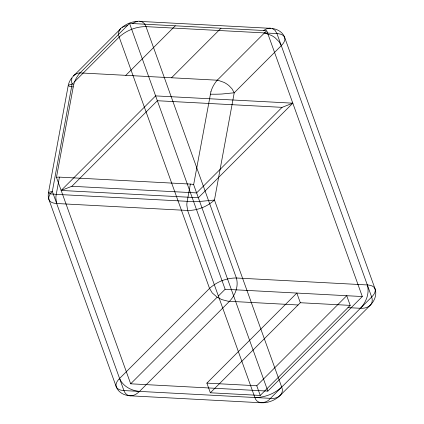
<?xml version="1.0" encoding="UTF-8"?>
<svg xmlns="http://www.w3.org/2000/svg" width="424" height="424" viewBox="0 0 424 424"><rect width="100%" height="100%" fill="white"/><g stroke="black" fill="none" stroke-linecap="round" stroke-linejoin="round"><path stroke-width="0.64" d="M266.913 31.159L362.313 296.54L267.857 391.098L130.672 383.81L56.461 177.38L73.697 84.456M217.258 80.2L80.072 72.912L129.548 23.384L266.733 30.666L217.411 80.046L224.105 82.426A35.611 27.475 -23.4 0 1 229.071 85.754L231.944 88.743L234.228 92.792L214.459 200.033L201.644 201.283A152.168 117.416 -23.4 0 1 195.665 201.458L187.201 201.315L56.254 194.356C53.769 193.922 50.387 194.537 48.453 192.803L68.216 85.569L69.35 84.842L72.096 84.18L73.564 82.717M74.661 81.615L119.171 37.058C126.363 30.438 136.221 26.537 146.004 26.627L276.957 33.581C279.829 33.756 283.471 34.477 284.684 37.466L375.055 288.834C376.009 291.961 373.73 294.924 371.668 297.033L270.464 398.348C266.659 403.441 256.949 404.936 254.877 397.521L187.625 210.463L186.82 205.031A32.537 25.106 -23.4 0 1 187.207 201.315L190.376 184.08L59.429 177.126L56.254 194.356A32.537 25.106 -23.4 0 0 55.867 198.077L56.678 203.504L187.625 210.463C197.414 210.548 207.272 206.652 214.459 200.033L281.711 387.091C284.748 394.214 276.92 399.493 270.464 398.348L255.174 397.537M210.892 91.743L193.646 184.668L267.857 391.098M71.905 78.313L71.486 81.228L72.096 84.18L52.332 191.42L123.925 390.568C124.794 393.218 127.068 395.571 129.961 395.788M48.453 192.803L49.587 192.077L52.332 191.42C50.276 193.529 47.986 196.492 48.946 199.625L116.197 386.683C117.416 389.667 121.047 390.393 123.925 390.568L254.877 397.521C264.661 397.611 274.519 393.711 281.711 387.091M347.95 307.628L360.421 308.29C366.135 302.259 369.76 293.191 367.322 284.949L236.375 277.996C226.586 277.906 216.728 281.806 209.541 288.426L119.579 378.478C117.522 380.593 115.238 383.55 116.197 386.683A20.368 15.714 -23.4 0 0 130.29 395.815L261.242 402.768A20.368 15.714 -23.4 0 0 280.216 395.396L370.173 305.338C372.383 303.229 372.749 299.795 371.668 297.033L276.957 33.581L275.112 30.401L272.15 28.472M210.32 94.197L215.01 94.223A151.686 117.045 -23.4 0 0 221.874 94.022L234.228 92.792L281.303 45.665C283.359 43.555 285.649 40.593 284.684 37.466A20.368 15.714 -23.4 0 0 270.591 28.334L139.639 21.38M120.665 28.753L73.591 75.88A20.368 15.714 -23.4 0 0 68.354 84.917M125.801 75.34L175.276 25.811M171.529 77.772L221.005 28.238M61.162 190.45L155.613 95.893L292.804 103.175L198.347 197.738L61.162 190.45L71.895 186.279L157.352 100.727L282.066 107.352L292.804 103.175M282.066 107.352L196.609 192.904L71.895 186.279M130.672 383.81L217.178 297.213L221.826 299.609L228.054 301.215L298.067 304.978M218.381 296.005L225.128 289.253L362.313 296.54M130.29 395.815C133.862 395.937 137.069 393.817 139.512 391.394L229.474 301.337C235.188 295.305 238.813 286.237 236.375 277.996L146.004 26.627C145.172 24.131 143.201 21.852 140.524 21.343M206.88 383.116L296.837 293.058L300.314 302.731L210.357 392.783L206.88 383.116L256.764 385.766L346.726 295.708L350.197 305.381L260.241 395.433L210.357 392.783M132.664 23.548L135.272 22.053L137.954 21.274A6.97 5.38 -23.4 0 1 139.687 21.221M263.617 30.502L266.219 29.007L268.906 28.233A6.97 5.38 -23.4 0 1 270.639 28.175M127.301 25.631L124.391 26.283L121.874 27.523A6.959 5.369 -23.4 0 0 120.151 29.102C118.323 31.297 118.174 34.461 119.171 37.058L209.541 288.426L212.233 292.931L217.178 297.213M80.226 72.758L77.316 73.405L74.799 74.65A6.97 5.38 -23.4 0 0 73.458 75.795M360.421 308.29C363.85 308.465 367.624 307.819 370.173 305.338A20.368 15.714 -23.4 0 0 375.055 288.834C373.836 285.845 370.2 285.124 367.322 284.949M300.314 302.731L350.197 305.381M56.678 203.504C53.8 203.329 50.165 202.608 48.946 199.625A20.368 15.714 -23.4 0 1 48.368 193.328M139.512 391.394C131.387 390.769 122.843 386.253 119.579 378.478M73.135 86.909L69.467 86.342L68.216 85.569M264.486 32.918L271.344 35.388A35.695 27.544 -23.4 0 1 275.165 37.826L279.103 41.727L281.303 45.665M129.728 23.877L225.128 289.253M256.764 385.766L260.241 395.433M56.461 177.364A8.846 6.826 -23.4 0 1 59.424 177.142M190.381 184.064A14.702 11.347 -23.4 0 1 193.636 184.679M122.356 27.216A20.368 15.714 -23.4 0 1 137.397 21.37M73.765 84.461A32.097 24.767 -23.4 0 1 80.147 72.721M210.924 91.743A33.003 25.466 -23.4 0 1 217.364 80.019"/></g></svg>
